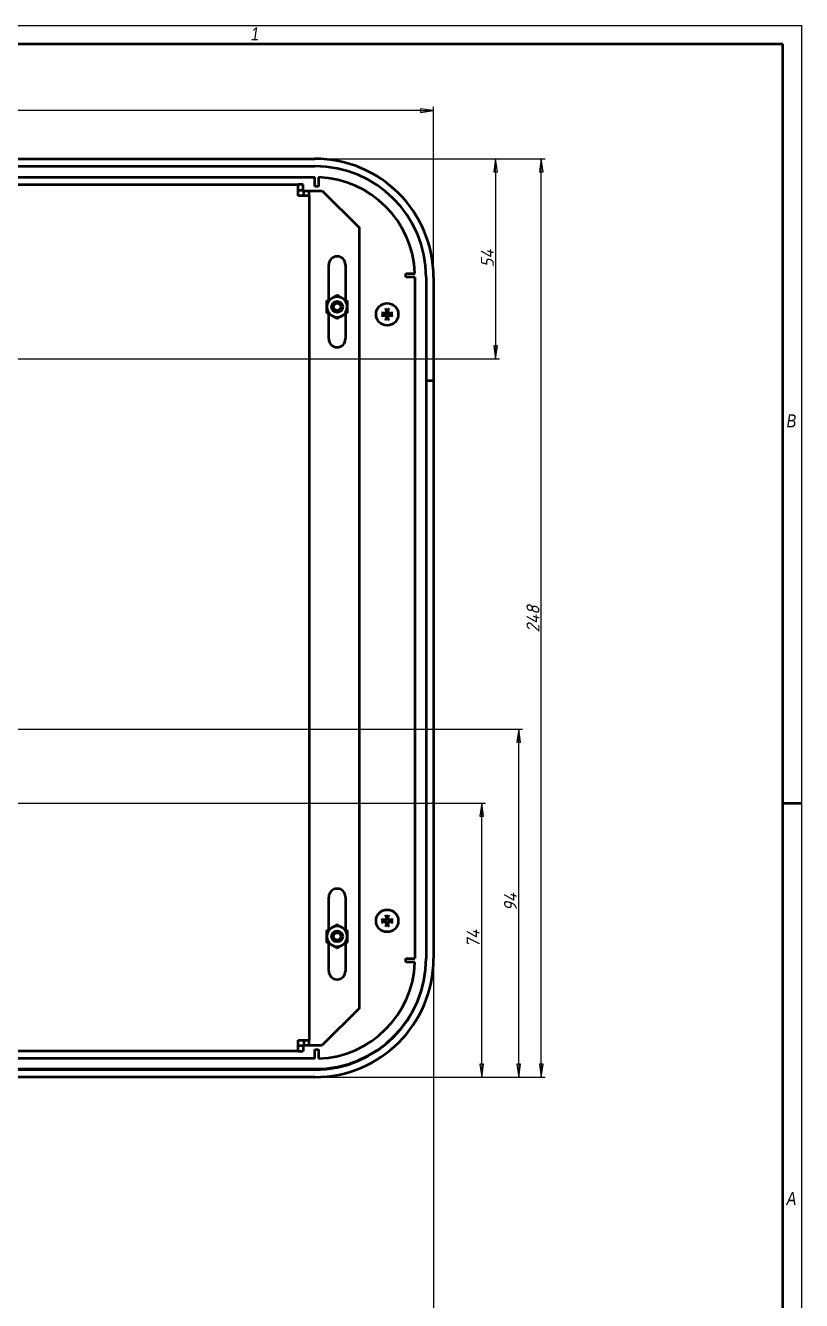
# Model space of a CAD drawing. Header units: millimetres. Extents: x -1176 to 3159, y -103 to 499.
# Drawn here: x 384.6 to 594, y 75.7 to 420 of the extents above; entities that cross this region are included whole.
import ezdxf

# ---------------------------------------------------------------- set-up
doc = ezdxf.new("R2010")
doc.units = ezdxf.units.MM
for name, color, linetype, lineweight in [('Видимый контур (ГОСТ)', 7, 'Continuous', 50), ('Кромка (ГОСТ)', 7, 'Continuous', 50), ('Размер (ГОСТ)', 7, 'Continuous', 25)]:
    doc.layers.add(name, color=color, linetype=linetype, lineweight=lineweight)
doc.styles.add('Альтернативный текст (ГОСТ)', font='', dxfattribs={"width": 0.8})
doc.styles.add('Обычный текст (ГОСТ)', font='GOST Common Italic.ttf')
doc.styles.get('Альтернативный текст (ГОСТ)').set_extended_font_data('Arial', italic=True)
doc.dimstyles.new('Обычный (ГОСТ)', dxfattribs={"dimtxt": 3.5, "dimasz": 3.5, "dimexe": 1, "dimexo": 0, "dimgap": 0.5, "dimtad": 1, "dimrnd": 1e-08, "dimtxsty": 'Обычный текст (ГОСТ)', "dimblk": 'Filled-1', "dimcen": 0.09, "dimdle": 15, "dimclrd": 256, "dimclre": 256, "dimclrt": 256, "dimazin": 2, "dimtfac": 0.714286, "dimtdec": 3, "dimtmove": 0, "dimatfit": 3, "dimfxl": 1, "dimtolj": 1, "dimlwd": 25, "dimlwe": 25, "dimarcsym": 0})

# ---------------------------------------------------------------- blocks, each defined once
blk = doc.blocks.new('Рамки ГОСТ_ граница 420x594')
at = {"layer": 'Кромка (ГОСТ)', "lineweight": 25}
for p, q in [((0, 420), (594, 420)), ((594, 420), (594, 0))]:
    blk.add_line(p, q, dxfattribs=at)
at = {"layer": 'Кромка (ГОСТ)'}
for p, q in [((589, 415), (20, 415)), ((589, 5), (589, 415)), ((589, 210), (594, 210))]:
    blk.add_line(p, q, dxfattribs=at)
at = {"layer": 'Кромка (ГОСТ)', "char_height": 3.5, "attachment_point": 1, "style": 'Альтернативный текст (ГОСТ)'}
for s, insert in [('\\A1;\\fArial|b0|i1;\\H3.5000;1', (445.5, 419.5)), ('\\A1;\\fArial|b0|i1;\\H3.5000;B', (590, 315)), ('\\A1;\\fArial|b0|i1;\\H3.5000;A', (590, 105))]:
    blk.add_mtext(s, dxfattribs=dict(at, insert=insert))
blk = doc.blocks.new('Filled-1')
at = {"color": 0}
for p, q in [((0, 0), (-1, 0.143)), ((-1, 0.143), (-1, -0.143)), ((-1, 0), (0, 0)), ((-1, -0.143), (0, 0))]:
    blk.add_line(p, q, dxfattribs=at)
at = {"color": 0, "flags": 128}
blk.add_lwpolyline([(-1, -0.143), (0, 0), (-1, 0.143), (-1, -0.143)], dxfattribs=at)
at = {"color": 0}
blk.add_solid([(-1, -0.143), (0, 0), (-1, 0.143), (-1, -0.143)], dxfattribs=at)
blk = doc.blocks.new('*D23')
at = {"layer": 'Defpoints', "color": 0, "linetype": 'Continuous', "transparency": 16777216}
for p in [(462.72, 384.02), (523.81, 384.02), (462.72, 136.02)]:
    blk.add_point(p, dxfattribs=at)
at = {"layer": 'Размер (ГОСТ)', "linetype": 'Continuous', "lineweight": 25, "transparency": 16777216}
for p, q in [((462.72, 384.02), (524.81, 384.02)), ((523.81, 139.52), (523.81, 380.52)), ((462.72, 136.02), (524.81, 136.02))]:
    blk.add_line(p, q, dxfattribs=at)
at = {"layer": 'Размер (ГОСТ)', "linetype": 'Continuous', "lineweight": 25, "transparency": 16777216, "xscale": 3.5, "yscale": 3.5, "zscale": 3.5}
for p, rotation in [((523.81, 384.02), 90), ((523.81, 136.02), 270)]:
    blk.add_blockref('Filled-1', p, dxfattribs=dict(at, rotation=rotation))
at = {"layer": 'Размер (ГОСТ)', "linetype": 'Continuous', "lineweight": 25, "transparency": 16777216, "insert": (519.81, 256.06), "char_height": 3.5, "attachment_point": 1, "rotation": 90, "style": 'Обычный текст (ГОСТ)'}
blk.add_mtext('\\A1;248', dxfattribs=at)
blk = doc.blocks.new('*D24')
at = {"layer": 'Defpoints', "color": 0, "linetype": 'Continuous', "transparency": 16777216}
for p in [(97.72, 397.02), (97.72, 352.02), (494.72, 324.02)]:
    blk.add_point(p, dxfattribs=at)
at = {"layer": 'Размер (ГОСТ)', "linetype": 'Continuous', "lineweight": 25, "transparency": 16777216}
for p, q in [((97.72, 352.02), (97.72, 398.02)), ((491.22, 397.02), (101.22, 397.02)), ((494.72, 324.02), (494.72, 398.02))]:
    blk.add_line(p, q, dxfattribs=at)
at = {"layer": 'Размер (ГОСТ)', "linetype": 'Continuous', "lineweight": 25, "transparency": 16777216, "xscale": 3.5, "yscale": 3.5, "zscale": 3.5, "rotation": 180}
blk.add_blockref('Filled-1', (97.72, 397.02), dxfattribs=at)
at = {"layer": 'Размер (ГОСТ)', "linetype": 'Continuous', "lineweight": 25, "transparency": 16777216, "xscale": 3.5, "yscale": 3.5, "zscale": 3.5}
blk.add_blockref('Filled-1', (494.72, 397.02), dxfattribs=at)
at = {"layer": 'Размер (ГОСТ)', "linetype": 'Continuous', "lineweight": 25, "transparency": 16777216, "insert": (292.36, 401.07), "char_height": 3.5, "attachment_point": 1, "style": 'Обычный текст (ГОСТ)'}
blk.add_mtext('\\A1;397', dxfattribs=at)
blk = doc.blocks.new('*D27')
at = {"layer": 'Defpoints', "color": 0, "linetype": 'Continuous', "transparency": 16777216}
for p in [(494.72, 168.02), (201.72, 112.02), (201.72, 67.02)]:
    blk.add_point(p, dxfattribs=at)
at = {"layer": 'Размер (ГОСТ)', "linetype": 'Continuous', "lineweight": 25, "transparency": 16777216}
for p, q in [((494.72, 168.02), (494.72, 66.02)), ((201.72, 112.02), (201.72, 66.02)), ((491.22, 67.02), (205.22, 67.02))]:
    blk.add_line(p, q, dxfattribs=at)
at = {"layer": 'Размер (ГОСТ)', "linetype": 'Continuous', "lineweight": 25, "transparency": 16777216, "xscale": 3.5, "yscale": 3.5, "zscale": 3.5, "rotation": 180}
blk.add_blockref('Filled-1', (201.72, 67.02), dxfattribs=at)
at = {"layer": 'Размер (ГОСТ)', "linetype": 'Continuous', "lineweight": 25, "transparency": 16777216, "xscale": 3.5, "yscale": 3.5, "zscale": 3.5}
blk.add_blockref('Filled-1', (494.72, 67.02), dxfattribs=at)
at = {"layer": 'Размер (ГОСТ)', "linetype": 'Continuous', "lineweight": 25, "transparency": 16777216, "insert": (344.44, 71.02), "char_height": 3.5, "attachment_point": 1, "style": 'Обычный текст (ГОСТ)'}
blk.add_mtext('\\A1;293', dxfattribs=at)
blk = doc.blocks.new('*D28')
at = {"layer": 'Defpoints', "color": 0, "linetype": 'Continuous', "transparency": 16777216}
for p in [(462.72, 384.02), (331.22, 330.02), (511.49, 330.02)]:
    blk.add_point(p, dxfattribs=at)
at = {"layer": 'Размер (ГОСТ)', "linetype": 'Continuous', "lineweight": 25, "transparency": 16777216}
for p, q in [((462.72, 384.02), (512.49, 384.02)), ((511.49, 380.52), (511.49, 333.52)), ((331.22, 330.02), (512.49, 330.02))]:
    blk.add_line(p, q, dxfattribs=at)
at = {"layer": 'Размер (ГОСТ)', "linetype": 'Continuous', "lineweight": 25, "transparency": 16777216, "xscale": 3.5, "yscale": 3.5, "zscale": 3.5}
for p, rotation in [((511.49, 384.02), 90), ((511.49, 330.02), 270)]:
    blk.add_blockref('Filled-1', p, dxfattribs=dict(at, rotation=rotation))
at = {"layer": 'Размер (ГОСТ)', "linetype": 'Continuous', "lineweight": 25, "transparency": 16777216, "insert": (507.49, 354.58), "char_height": 3.5, "attachment_point": 1, "rotation": 90, "style": 'Обычный текст (ГОСТ)'}
blk.add_mtext('\\A1;54', dxfattribs=at)
blk = doc.blocks.new('*D31')
at = {"layer": 'Defpoints', "color": 0, "linetype": 'Continuous', "transparency": 16777216}
for p in [(336.22, 230.02), (517.72, 230.02), (462.72, 136.02)]:
    blk.add_point(p, dxfattribs=at)
at = {"layer": 'Размер (ГОСТ)', "linetype": 'Continuous', "lineweight": 25, "transparency": 16777216}
for p, q in [((336.22, 230.02), (518.72, 230.02)), ((517.72, 139.52), (517.72, 226.52)), ((462.72, 136.02), (518.72, 136.02))]:
    blk.add_line(p, q, dxfattribs=at)
at = {"layer": 'Размер (ГОСТ)', "linetype": 'Continuous', "lineweight": 25, "transparency": 16777216, "xscale": 3.5, "yscale": 3.5, "zscale": 3.5}
for p, rotation in [((517.72, 230.02), 90), ((517.72, 136.02), 270)]:
    blk.add_blockref('Filled-1', p, dxfattribs=dict(at, rotation=rotation))
at = {"layer": 'Размер (ГОСТ)', "linetype": 'Continuous', "lineweight": 25, "transparency": 16777216, "insert": (513.72, 180.76), "char_height": 3.5, "attachment_point": 1, "rotation": 90, "style": 'Обычный текст (ГОСТ)'}
blk.add_mtext('\\A1;94', dxfattribs=at)
blk = doc.blocks.new('*D32')
at = {"layer": 'Defpoints', "color": 0, "linetype": 'Continuous', "transparency": 16777216}
for p in [(351.92, 210.02), (507.72, 210.02), (462.72, 136.02)]:
    blk.add_point(p, dxfattribs=at)
at = {"layer": 'Размер (ГОСТ)', "linetype": 'Continuous', "lineweight": 25, "transparency": 16777216}
for p, q in [((351.92, 210.02), (508.72, 210.02)), ((507.72, 139.52), (507.72, 206.52)), ((462.72, 136.02), (508.72, 136.02))]:
    blk.add_line(p, q, dxfattribs=at)
at = {"layer": 'Размер (ГОСТ)', "linetype": 'Continuous', "lineweight": 25, "transparency": 16777216, "xscale": 3.5, "yscale": 3.5, "zscale": 3.5}
for p, rotation in [((507.72, 210.02), 90), ((507.72, 136.02), 270)]:
    blk.add_blockref('Filled-1', p, dxfattribs=dict(at, rotation=rotation))
at = {"layer": 'Размер (ГОСТ)', "linetype": 'Continuous', "lineweight": 25, "transparency": 16777216, "insert": (503.67, 170.94), "char_height": 3.5, "attachment_point": 1, "rotation": 90, "style": 'Обычный текст (ГОСТ)'}
blk.add_mtext('\\A1;74', dxfattribs=at)

msp = doc.modelspace()

# ---------------------------------------------------------------- linework, layer by layer
at = {"layer": 'Видимый контур (ГОСТ)'}
for p, q in [((129.717, 384.024), (462.717, 384.024)), ((129.717, 382.024), (462.717, 382.024)), ((129.717, 379.024), (462.717, 379.024)), ((462.717, 377.024), (462.717, 379.024)), ((463.717, 379.006), (463.717, 376.524)), ((134.217, 377.024), (458.217, 377.024)), ((458.217, 374.024), (458.217, 377.024)), ((459.575, 377.024), (458.217, 377.024)), ((458.217, 375.524), (459.575, 375.524)), ((459.575, 375.524), (459.575, 377.024)), ((459.717, 375.383), (461.217, 375.383)), ((459.717, 374.024), (459.717, 375.383)), ((461.217, 374.024), (461.217, 375.383)), ((461.217, 375.383), (462.717, 375.383)), ((462.717, 376.524), (462.717, 377.024)), ((463.717, 376.524), (462.717, 376.524)), ((462.717, 375.383), (464.717, 375.383)), ((464.717, 375.383), (474.717, 365.383)), ((461.217, 374.024), (458.217, 374.024)), ((461.217, 374.024), (461.217, 146.024)), ((474.717, 154.665), (474.717, 365.383)), ((466.467, 345.9), (466.467, 355.383)), ((470.967, 355.383), (470.967, 345.9)), ((487.217, 352.024), (487.217, 353.024)), ((487.217, 353.024), (489.698, 353.024)), ((487.717, 352.024), (487.217, 352.024)), ((489.717, 352.024), (487.717, 352.024)), ((489.717, 352.024), (489.717, 168.024)), ((492.717, 352.024), (492.717, 324.024)), ((494.717, 352.024), (494.717, 324.024)), ((466.467, 335.383), (466.467, 342.148)), ((470.967, 342.148), (470.967, 335.383)), ((492.717, 324.024), (492.717, 168.024)), ((494.717, 324.024), (492.717, 324.024)), ((494.717, 324.024), (492.717, 324.024)), ((494.717, 324.024), (494.717, 168.024)), ((466.467, 175.9), (466.467, 184.665)), ((470.967, 184.665), (470.967, 175.9)), ((466.467, 164.665), (466.467, 172.148)), ((470.967, 172.148), (470.967, 164.665)), ((487.217, 167.024), (487.217, 168.024)), ((487.217, 168.024), (487.717, 168.024)), ((489.698, 167.024), (487.217, 167.024)), ((487.717, 168.024), (489.717, 168.024)), ((474.717, 154.665), (464.717, 144.665)), ((458.217, 143.024), (458.217, 146.024)), ((458.217, 146.024), (460.815, 146.024)), ((459.717, 146.024), (459.717, 144.665)), ((459.717, 144.665), (461.217, 144.665)), ((460.815, 146.024), (461.217, 146.024)), ((461.217, 144.665), (461.217, 146.024)), ((461.217, 144.665), (462.717, 144.665)), ((462.717, 144.665), (464.717, 144.665)), ((458.217, 143.024), (210.717, 143.024)), ((458.217, 144.524), (459.575, 144.524)), ((458.217, 143.024), (459.575, 143.024)), ((459.575, 144.524), (459.575, 143.024)), ((462.717, 143.024), (462.717, 143.524)), ((462.717, 143.524), (463.717, 143.524)), ((462.717, 141.024), (462.717, 143.024)), ((463.717, 143.524), (463.717, 141.043)), ((462.717, 141.024), (250.143, 141.024)), ((462.717, 138.024), (250.143, 138.024)), ((250.243, 138.224), (462.817, 138.224)), ((462.717, 136.024), (250.143, 136.024))]:
    msp.add_line(p, q, dxfattribs=at)
for centre, radius in [((468.717, 344.024), 1.5), ((468.717, 344.024), 1), ((482.217, 342.024), 3), ((482.217, 178.224), 3), ((468.717, 174.024), 1.5), ((468.717, 174.024), 1)]:
    msp.add_circle(centre, radius, dxfattribs=at)
for centre, radius, start, end in [((462.717, 352.024), 32, 0, 90), ((462.717, 352.024), 30, 0, 90), ((462.717, 352.024), 27, 2.12255, 87.87745), ((468.717, 355.383), 2.25, 0, 180), ((468.717, 344.024), 2.75, 120, 180), ((468.717, 344.024), 2.75, 60, 120), ((468.717, 344.024), 2.75, 0, 60), ((468.717, 344.024), 2.75, 180, 240), ((468.717, 344.024), 2.75, 240, 300), ((468.717, 344.024), 2.75, 300, 0), ((482.217, 342.024), 0.902, 167.87979, 192.12021), ((482.217, 342.024), 0.902, 77.87979, 102.12021), ((482.217, 342.024), 0.902, 257.87979, 282.12021), ((482.217, 342.024), 0.902, 347.87979, 12.12021), ((468.717, 335.383), 2.25, 180, 0), ((468.717, 184.665), 2.25, 0, 180), ((482.217, 178.224), 0.902, 77.87979, 102.12021), ((468.717, 174.024), 2.75, 120, 180), ((468.717, 174.024), 2.75, 60, 120), ((468.717, 174.024), 2.75, 0, 60), ((482.217, 178.224), 0.902, 167.87979, 192.12021), ((482.217, 178.224), 0.902, 257.87979, 282.12021), ((482.217, 178.224), 0.902, 347.87979, 12.12021), ((468.717, 174.024), 2.75, 180, 240), ((468.717, 174.024), 2.75, 300, 0), ((468.717, 174.024), 2.75, 240, 300), ((462.717, 168.024), 32, 270, 0), ((462.717, 168.024), 30, 270, 0), ((462.817, 168.124), 29.9, 270, 0), ((462.717, 168.024), 27, 272.12255, 357.87745), ((468.717, 164.665), 2.25, 180, 0)]:
    msp.add_arc(centre, radius, start, end, dxfattribs=at)
for centre, major_axis, start_param, end_param in [((482.204, 341.82), (-5.195, 0.336), 4.8068819, 5.0183113), ((482.204, 342.228), (5.195, 0.336), 4.4064666, 4.6178961), ((482.42, 342.037), (0.336, -5.195), 4.4064666, 4.6178961), ((482.42, 342.011), (-0.336, -5.195), 4.8068819, 5.0183113), ((482.013, 342.037), (0.336, 5.195), 4.8068819, 5.0183113), ((482.013, 342.011), (-0.336, 5.195), 4.4064666, 4.6178961), ((482.23, 341.82), (-5.195, -0.336), 4.4064666, 4.6178961), ((482.23, 342.228), (5.195, -0.336), 4.8068819, 5.0183113), ((482.42, 178.237), (0.336, -5.195), 4.4064666, 4.6178961), ((482.013, 178.237), (0.336, 5.195), 4.8068819, 5.0183113), ((482.204, 178.02), (-5.195, 0.336), 4.8068819, 5.0183113), ((482.204, 178.428), (5.195, 0.336), 4.4064666, 4.6178961), ((482.42, 178.211), (-0.336, -5.195), 4.8068819, 5.0183113), ((482.013, 178.211), (-0.336, 5.195), 4.4064666, 4.6178961), ((482.23, 178.02), (-5.195, -0.336), 4.4064666, 4.6178961), ((482.23, 178.428), (5.195, -0.336), 4.8068819, 5.0183113)]:
    msp.add_ellipse(centre, major_axis=major_axis, ratio=0.0871557, start_param=start_param, end_param=end_param, dxfattribs=at)
for points, weights in [([(465.967, 345.612), (466.704, 346.037), (467.342, 346.406)], [1, 1.0379548493, 1]), ([(465.967, 344.024), (465.967, 344.761), (465.967, 345.612)], [1, 1.0379548493, 1]), ([(467.342, 346.406), (467.98, 346.774), (468.717, 347.199)], [1, 1.0379548493, 1]), ([(468.717, 347.199), (469.454, 346.774), (470.092, 346.406)], [1, 1.0379548493, 1]), ([(470.092, 346.406), (470.73, 346.037), (471.467, 345.612)], [1, 1.0379548493, 1]), ([(471.467, 345.612), (471.467, 344.761), (471.467, 344.024)], [1, 1.0379548493, 1]), ([(465.967, 342.436), (465.967, 343.287), (465.967, 344.024)], [1, 1.0379548493, 1]), ([(467.342, 341.642), (466.704, 342.011), (465.967, 342.436)], [1, 1.0379548493, 1]), ([(468.717, 340.849), (467.98, 341.274), (467.342, 341.642)], [1, 1.0379548493, 1]), ([(470.092, 341.642), (469.454, 341.274), (468.717, 340.849)], [1, 1.0379548493, 1]), ([(471.467, 342.436), (470.73, 342.011), (470.092, 341.642)], [1, 1.0379548493, 1]), ([(471.467, 344.024), (471.467, 343.287), (471.467, 342.436)], [1, 1.0379548493, 1]), ([(481.335, 342.213), (481.14, 342.261), (480.835, 342.336)], [1, 1.02752923661, 1.00410486203]), ([(480.835, 341.712), (481.14, 341.787), (481.335, 341.835)], [1.00410486462, 1.02752925522, 1]), ([(481.734, 342.169), (481.591, 342.185), (481.335, 342.213)], [1.67338373673, 1.35043058172, 1]), ([(481.335, 341.835), (481.591, 341.863), (481.734, 341.879)], [1, 1.35043058172, 1.67338373673]), ([(481.904, 343.406), (481.98, 343.1), (482.027, 342.906)], [1.0041048634, 1.02752924647, 1]), ([(482.027, 341.143), (481.98, 340.948), (481.904, 340.642)], [1, 1.02752925707, 1.00410486488]), ([(482.027, 342.906), (482.056, 342.65), (482.072, 342.507)], [1, 1.35043058172, 1.67338373673]), ([(482.072, 341.541), (482.056, 341.399), (482.027, 341.143)], [1.67338373673, 1.35043058172, 1]), ([(482.362, 342.507), (482.377, 342.65), (482.406, 342.906)], [1.67338373673, 1.35043058172, 1]), ([(482.406, 341.143), (482.377, 341.399), (482.362, 341.541)], [1, 1.35043058172, 1.67338373673]), ([(482.406, 342.906), (482.454, 343.1), (482.529, 343.406)], [1, 1.02752925907, 1.00410486515]), ([(482.529, 340.642), (482.454, 340.948), (482.406, 341.143)], [1.0041048634, 1.02752924648, 1]), ([(483.098, 342.213), (482.842, 342.185), (482.7, 342.169)], [1, 1.35043058172, 1.67338373673]), ([(482.7, 341.879), (482.842, 341.863), (483.098, 341.835)], [1.67338373673, 1.35043058172, 1]), ([(483.598, 342.336), (483.293, 342.261), (483.098, 342.213)], [1.00410486462, 1.02752925522, 1]), ([(483.098, 341.835), (483.293, 341.787), (483.598, 341.712)], [1, 1.02752923649, 1.00410486201]), ([(481.904, 179.606), (481.98, 179.3), (482.027, 179.106)], [1.0041048634, 1.02752924647, 1]), ([(482.027, 179.106), (482.056, 178.85), (482.072, 178.707)], [1, 1.35043058172, 1.67338373673]), ([(482.362, 178.707), (482.377, 178.85), (482.406, 179.106)], [1.67338373673, 1.35043058172, 1]), ([(482.406, 179.106), (482.454, 179.3), (482.529, 179.606)], [1, 1.02752925907, 1.00410486515]), ([(465.967, 175.612), (466.704, 176.037), (467.342, 176.406)], [1, 1.0379548493, 1]), ([(465.967, 174.024), (465.967, 174.761), (465.967, 175.612)], [1, 1.0379548493, 1]), ([(467.342, 176.406), (467.98, 176.774), (468.717, 177.199)], [1, 1.0379548493, 1]), ([(468.717, 177.199), (469.454, 176.774), (470.092, 176.406)], [1, 1.0379548493, 1]), ([(470.092, 176.406), (470.73, 176.037), (471.467, 175.612)], [1, 1.0379548493, 1]), ([(471.467, 175.612), (471.467, 174.761), (471.467, 174.024)], [1, 1.0379548493, 1]), ([(481.335, 178.413), (481.14, 178.461), (480.835, 178.536)], [1, 1.02752923661, 1.00410486203]), ([(480.835, 177.912), (481.14, 177.987), (481.335, 178.035)], [1.00410486462, 1.02752925522, 1]), ([(481.734, 178.369), (481.591, 178.385), (481.335, 178.413)], [1.67338373673, 1.35043058172, 1]), ([(481.335, 178.035), (481.591, 178.063), (481.734, 178.079)], [1, 1.35043058172, 1.67338373673]), ([(482.027, 177.343), (481.98, 177.148), (481.904, 176.842)], [1, 1.02752925707, 1.00410486488]), ([(482.072, 177.741), (482.056, 177.599), (482.027, 177.343)], [1.67338373673, 1.35043058172, 1]), ([(482.406, 177.343), (482.377, 177.599), (482.362, 177.741)], [1, 1.35043058172, 1.67338373673]), ([(482.529, 176.842), (482.454, 177.148), (482.406, 177.343)], [1.0041048634, 1.02752924648, 1]), ([(483.098, 178.413), (482.842, 178.385), (482.7, 178.369)], [1, 1.35043058172, 1.67338373673]), ([(482.7, 178.079), (482.842, 178.063), (483.098, 178.035)], [1.67338373673, 1.35043058172, 1]), ([(483.598, 178.536), (483.293, 178.461), (483.098, 178.413)], [1.00410486462, 1.02752925522, 1]), ([(483.098, 178.035), (483.293, 177.987), (483.598, 177.912)], [1, 1.02752923649, 1.00410486201]), ([(465.967, 172.436), (465.967, 173.287), (465.967, 174.024)], [1, 1.0379548493, 1]), ([(467.342, 171.642), (466.704, 172.011), (465.967, 172.436)], [1, 1.0379548493, 1]), ([(471.467, 172.436), (470.73, 172.011), (470.092, 171.642)], [1, 1.0379548493, 1]), ([(471.467, 174.024), (471.467, 173.287), (471.467, 172.436)], [1, 1.0379548493, 1]), ([(468.717, 170.849), (467.98, 171.274), (467.342, 171.642)], [1, 1.0379548493, 1]), ([(470.092, 171.642), (469.454, 171.274), (468.717, 170.849)], [1, 1.0379548493, 1])]:
    msp.add_rational_spline(points, weights, degree=2, dxfattribs=at)
for points, knots in [([(480.667, 342.353), (480.681, 342.353), (480.696, 342.352), (480.727, 342.35), (480.748, 342.348), (480.78, 342.345), (480.797, 342.343), (480.819, 342.34), (480.828, 342.338), (480.835, 342.336)], [0.016858233, 0.016858233, 0.016858233, 0.016858233, 0.02095884, 0.02095884, 0.0262115, 0.0262115, 0.031409787, 0.031409787, 0.035624668, 0.035624668, 0.035624668, 0.035624668]), ([(480.835, 341.712), (480.828, 341.71), (480.819, 341.709), (480.797, 341.705), (480.78, 341.703), (480.748, 341.7), (480.727, 341.698), (480.696, 341.696), (480.681, 341.695), (480.667, 341.695)], [0.047889971, 0.047889971, 0.047889971, 0.047889971, 0.052104852, 0.052104852, 0.057303139, 0.057303139, 0.0625558, 0.0625558, 0.066656407, 0.066656407, 0.066656407, 0.066656407]), ([(482.072, 342.507), (482.076, 342.468), (482.073, 342.426), (482.056, 342.366), (482.046, 342.342), (482.02, 342.296), (482.003, 342.274), (481.967, 342.238), (481.945, 342.221), (481.899, 342.194), (481.874, 342.185), (481.815, 342.168), (481.773, 342.165), (481.734, 342.169)], [0.137311619, 0.137311619, 0.137311619, 0.137311619, 0.149734148, 0.149734148, 0.157410509, 0.157410509, 0.165086871, 0.165086871, 0.172763233, 0.172763233, 0.180439594, 0.180439594, 0.192862123, 0.192862123, 0.192862123, 0.192862123]), ([(481.734, 341.879), (481.773, 341.883), (481.815, 341.88), (481.874, 341.863), (481.899, 341.854), (481.945, 341.827), (481.967, 341.81), (482.003, 341.774), (482.02, 341.753), (482.046, 341.706), (482.056, 341.682), (482.073, 341.622), (482.076, 341.58), (482.072, 341.541)], [0.137311619, 0.137311619, 0.137311619, 0.137311619, 0.149734148, 0.149734148, 0.157410509, 0.157410509, 0.165086871, 0.165086871, 0.172763233, 0.172763233, 0.180439594, 0.180439594, 0.192862123, 0.192862123, 0.192862123, 0.192862123]), ([(481.938, 342.498), (481.939, 342.475), (481.936, 342.451), (481.92, 342.404), (481.907, 342.383), (481.877, 342.348), (481.857, 342.333), (481.813, 342.311), (481.789, 342.305), (481.758, 342.303), (481.75, 342.302), (481.742, 342.303)], [0, 0, 0, 0, 0.006922851, 0.006922851, 0.013845702, 0.013845702, 0.020756929, 0.020756929, 0.027668156, 0.027668156, 0.030004467, 0.030004467, 0.030004467, 0.030004467]), ([(481.742, 341.745), (481.765, 341.747), (481.79, 341.743), (481.836, 341.727), (481.858, 341.715), (481.893, 341.684), (481.908, 341.664), (481.93, 341.621), (481.936, 341.596), (481.938, 341.566), (481.938, 341.558), (481.938, 341.55)], [0, 0, 0, 0, 0.006922851, 0.006922851, 0.013845702, 0.013845702, 0.020756929, 0.020756929, 0.027668156, 0.027668156, 0.030004467, 0.030004467, 0.030004467, 0.030004467]), ([(481.904, 343.406), (481.903, 343.412), (481.901, 343.422), (481.898, 343.444), (481.896, 343.461), (481.892, 343.493), (481.891, 343.513), (481.889, 343.545), (481.888, 343.56), (481.887, 343.574)], [0.047889971, 0.047889971, 0.047889971, 0.047889971, 0.052104852, 0.052104852, 0.057303139, 0.057303139, 0.0625558, 0.0625558, 0.066656407, 0.066656407, 0.066656407, 0.066656407]), ([(482.7, 342.169), (482.66, 342.165), (482.619, 342.168), (482.559, 342.185), (482.534, 342.194), (482.488, 342.221), (482.466, 342.238), (482.43, 342.274), (482.413, 342.296), (482.387, 342.342), (482.377, 342.366), (482.361, 342.426), (482.357, 342.468), (482.362, 342.507)], [0.137311619, 0.137311619, 0.137311619, 0.137311619, 0.149734148, 0.149734148, 0.157410509, 0.157410509, 0.165086871, 0.165086871, 0.172763233, 0.172763233, 0.180439594, 0.180439594, 0.192862123, 0.192862123, 0.192862123, 0.192862123]), ([(482.362, 341.541), (482.357, 341.58), (482.361, 341.622), (482.377, 341.682), (482.387, 341.706), (482.413, 341.753), (482.43, 341.774), (482.466, 341.81), (482.488, 341.827), (482.534, 341.854), (482.559, 341.863), (482.619, 341.88), (482.66, 341.883), (482.7, 341.879)], [0.137311619, 0.137311619, 0.137311619, 0.137311619, 0.149734148, 0.149734148, 0.157410509, 0.157410509, 0.165086871, 0.165086871, 0.172763233, 0.172763233, 0.180439594, 0.180439594, 0.192862123, 0.192862123, 0.192862123, 0.192862123]), ([(482.495, 341.55), (482.494, 341.573), (482.497, 341.598), (482.513, 341.644), (482.526, 341.665), (482.557, 341.7), (482.576, 341.715), (482.62, 341.737), (482.644, 341.743), (482.675, 341.746), (482.683, 341.746), (482.691, 341.745)], [0, 0, 0, 0, 0.006922851, 0.006922851, 0.013845702, 0.013845702, 0.020756929, 0.020756929, 0.027668156, 0.027668156, 0.030004467, 0.030004467, 0.030004467, 0.030004467]), ([(482.691, 342.303), (482.668, 342.302), (482.643, 342.305), (482.597, 342.321), (482.575, 342.334), (482.541, 342.364), (482.525, 342.384), (482.504, 342.427), (482.497, 342.452), (482.495, 342.482), (482.495, 342.49), (482.495, 342.498)], [0, 0, 0, 0, 0.006922851, 0.006922851, 0.013845702, 0.013845702, 0.020756929, 0.020756929, 0.027668156, 0.027668156, 0.030004467, 0.030004467, 0.030004467, 0.030004467]), ([(482.546, 343.574), (482.545, 343.56), (482.545, 343.545), (482.543, 343.513), (482.541, 343.493), (482.538, 343.461), (482.536, 343.444), (482.532, 343.422), (482.53, 343.412), (482.529, 343.406)], [0.016858233, 0.016858233, 0.016858233, 0.016858233, 0.02095884, 0.02095884, 0.0262115, 0.0262115, 0.031409787, 0.031409787, 0.035624668, 0.035624668, 0.035624668, 0.035624668]), ([(483.598, 342.336), (483.605, 342.338), (483.614, 342.34), (483.636, 342.343), (483.653, 342.345), (483.685, 342.348), (483.706, 342.35), (483.737, 342.352), (483.753, 342.353), (483.767, 342.353)], [0.047889971, 0.047889971, 0.047889971, 0.047889971, 0.052104852, 0.052104852, 0.057303139, 0.057303139, 0.0625558, 0.0625558, 0.066656407, 0.066656407, 0.066656407, 0.066656407]), ([(483.767, 341.695), (483.753, 341.695), (483.737, 341.696), (483.706, 341.698), (483.685, 341.7), (483.653, 341.703), (483.636, 341.705), (483.614, 341.709), (483.605, 341.71), (483.598, 341.712)], [0.016858233, 0.016858233, 0.016858233, 0.016858233, 0.02095884, 0.02095884, 0.0262115, 0.0262115, 0.031409787, 0.031409787, 0.035624668, 0.035624668, 0.035624668, 0.035624668]), ([(481.887, 340.474), (481.888, 340.488), (481.889, 340.504), (481.891, 340.535), (481.892, 340.555), (481.896, 340.587), (481.898, 340.604), (481.901, 340.626), (481.903, 340.636), (481.904, 340.642)], [0.016858233, 0.016858233, 0.016858233, 0.016858233, 0.02095884, 0.02095884, 0.0262115, 0.0262115, 0.031409787, 0.031409787, 0.035624668, 0.035624668, 0.035624668, 0.035624668]), ([(482.529, 340.642), (482.53, 340.636), (482.532, 340.626), (482.536, 340.604), (482.538, 340.587), (482.541, 340.555), (482.543, 340.535), (482.545, 340.504), (482.545, 340.488), (482.546, 340.474)], [0.047889971, 0.047889971, 0.047889971, 0.047889971, 0.052104852, 0.052104852, 0.057303139, 0.057303139, 0.0625558, 0.0625558, 0.066656407, 0.066656407, 0.066656407, 0.066656407]), ([(481.904, 179.606), (481.903, 179.612), (481.901, 179.622), (481.898, 179.644), (481.896, 179.661), (481.892, 179.693), (481.891, 179.713), (481.889, 179.745), (481.888, 179.76), (481.887, 179.774)], [0.047889971, 0.047889971, 0.047889971, 0.047889971, 0.052104852, 0.052104852, 0.057303139, 0.057303139, 0.0625558, 0.0625558, 0.066656407, 0.066656407, 0.066656407, 0.066656407]), ([(482.546, 179.774), (482.545, 179.76), (482.545, 179.745), (482.543, 179.713), (482.541, 179.693), (482.538, 179.661), (482.536, 179.644), (482.532, 179.622), (482.53, 179.612), (482.529, 179.606)], [0.016858233, 0.016858233, 0.016858233, 0.016858233, 0.02095884, 0.02095884, 0.0262115, 0.0262115, 0.031409787, 0.031409787, 0.035624668, 0.035624668, 0.035624668, 0.035624668]), ([(480.667, 178.553), (480.681, 178.553), (480.696, 178.552), (480.727, 178.55), (480.748, 178.548), (480.78, 178.545), (480.797, 178.543), (480.819, 178.54), (480.828, 178.538), (480.835, 178.536)], [0.016858233, 0.016858233, 0.016858233, 0.016858233, 0.02095884, 0.02095884, 0.0262115, 0.0262115, 0.031409787, 0.031409787, 0.035624668, 0.035624668, 0.035624668, 0.035624668]), ([(480.835, 177.912), (480.828, 177.91), (480.819, 177.909), (480.797, 177.905), (480.78, 177.903), (480.748, 177.9), (480.727, 177.898), (480.696, 177.896), (480.681, 177.895), (480.667, 177.895)], [0.047889971, 0.047889971, 0.047889971, 0.047889971, 0.052104852, 0.052104852, 0.057303139, 0.057303139, 0.0625558, 0.0625558, 0.066656407, 0.066656407, 0.066656407, 0.066656407]), ([(482.072, 178.707), (482.076, 178.668), (482.073, 178.626), (482.056, 178.566), (482.046, 178.542), (482.02, 178.496), (482.003, 178.474), (481.967, 178.438), (481.945, 178.421), (481.899, 178.394), (481.874, 178.385), (481.815, 178.368), (481.773, 178.365), (481.734, 178.369)], [0.137311619, 0.137311619, 0.137311619, 0.137311619, 0.149734148, 0.149734148, 0.157410509, 0.157410509, 0.165086871, 0.165086871, 0.172763233, 0.172763233, 0.180439594, 0.180439594, 0.192862123, 0.192862123, 0.192862123, 0.192862123]), ([(481.734, 178.079), (481.773, 178.083), (481.815, 178.08), (481.874, 178.063), (481.899, 178.054), (481.945, 178.027), (481.967, 178.01), (482.003, 177.974), (482.02, 177.953), (482.046, 177.906), (482.056, 177.882), (482.073, 177.822), (482.076, 177.78), (482.072, 177.741)], [0.137311619, 0.137311619, 0.137311619, 0.137311619, 0.149734148, 0.149734148, 0.157410509, 0.157410509, 0.165086871, 0.165086871, 0.172763233, 0.172763233, 0.180439594, 0.180439594, 0.192862123, 0.192862123, 0.192862123, 0.192862123]), ([(481.938, 178.698), (481.939, 178.675), (481.936, 178.651), (481.92, 178.604), (481.907, 178.583), (481.877, 178.548), (481.857, 178.533), (481.813, 178.511), (481.789, 178.505), (481.758, 178.503), (481.75, 178.502), (481.742, 178.503)], [0, 0, 0, 0, 0.006922851, 0.006922851, 0.013845702, 0.013845702, 0.020756929, 0.020756929, 0.027668156, 0.027668156, 0.030004467, 0.030004467, 0.030004467, 0.030004467]), ([(481.742, 177.945), (481.765, 177.947), (481.79, 177.943), (481.836, 177.927), (481.858, 177.915), (481.893, 177.884), (481.908, 177.864), (481.93, 177.821), (481.936, 177.796), (481.938, 177.766), (481.938, 177.758), (481.938, 177.75)], [0, 0, 0, 0, 0.006922851, 0.006922851, 0.013845702, 0.013845702, 0.020756929, 0.020756929, 0.027668156, 0.027668156, 0.030004467, 0.030004467, 0.030004467, 0.030004467]), ([(481.887, 176.674), (481.888, 176.688), (481.889, 176.704), (481.891, 176.735), (481.892, 176.755), (481.896, 176.787), (481.898, 176.804), (481.901, 176.826), (481.903, 176.836), (481.904, 176.842)], [0.016858233, 0.016858233, 0.016858233, 0.016858233, 0.02095884, 0.02095884, 0.0262115, 0.0262115, 0.031409787, 0.031409787, 0.035624668, 0.035624668, 0.035624668, 0.035624668]), ([(482.7, 178.369), (482.66, 178.365), (482.619, 178.368), (482.559, 178.385), (482.534, 178.394), (482.488, 178.421), (482.466, 178.438), (482.43, 178.474), (482.413, 178.496), (482.387, 178.542), (482.377, 178.566), (482.361, 178.626), (482.357, 178.668), (482.362, 178.707)], [0.137311619, 0.137311619, 0.137311619, 0.137311619, 0.149734148, 0.149734148, 0.157410509, 0.157410509, 0.165086871, 0.165086871, 0.172763233, 0.172763233, 0.180439594, 0.180439594, 0.192862123, 0.192862123, 0.192862123, 0.192862123]), ([(482.362, 177.741), (482.357, 177.78), (482.361, 177.822), (482.377, 177.882), (482.387, 177.906), (482.413, 177.953), (482.43, 177.974), (482.466, 178.01), (482.488, 178.027), (482.534, 178.054), (482.559, 178.063), (482.619, 178.08), (482.66, 178.083), (482.7, 178.079)], [0.137311619, 0.137311619, 0.137311619, 0.137311619, 0.149734148, 0.149734148, 0.157410509, 0.157410509, 0.165086871, 0.165086871, 0.172763233, 0.172763233, 0.180439594, 0.180439594, 0.192862123, 0.192862123, 0.192862123, 0.192862123]), ([(482.495, 177.75), (482.494, 177.773), (482.497, 177.798), (482.513, 177.844), (482.526, 177.865), (482.557, 177.9), (482.576, 177.915), (482.62, 177.937), (482.644, 177.943), (482.675, 177.946), (482.683, 177.946), (482.691, 177.945)], [0, 0, 0, 0, 0.006922851, 0.006922851, 0.013845702, 0.013845702, 0.020756929, 0.020756929, 0.027668156, 0.027668156, 0.030004467, 0.030004467, 0.030004467, 0.030004467]), ([(482.691, 178.503), (482.668, 178.502), (482.643, 178.505), (482.597, 178.521), (482.575, 178.534), (482.541, 178.564), (482.525, 178.584), (482.504, 178.627), (482.497, 178.652), (482.495, 178.682), (482.495, 178.69), (482.495, 178.698)], [0, 0, 0, 0, 0.006922851, 0.006922851, 0.013845702, 0.013845702, 0.020756929, 0.020756929, 0.027668156, 0.027668156, 0.030004467, 0.030004467, 0.030004467, 0.030004467]), ([(482.529, 176.842), (482.53, 176.836), (482.532, 176.826), (482.536, 176.804), (482.538, 176.787), (482.541, 176.755), (482.543, 176.735), (482.545, 176.704), (482.545, 176.688), (482.546, 176.674)], [0.047889971, 0.047889971, 0.047889971, 0.047889971, 0.052104852, 0.052104852, 0.057303139, 0.057303139, 0.0625558, 0.0625558, 0.066656407, 0.066656407, 0.066656407, 0.066656407]), ([(483.598, 178.536), (483.605, 178.538), (483.614, 178.54), (483.636, 178.543), (483.653, 178.545), (483.685, 178.548), (483.706, 178.55), (483.737, 178.552), (483.753, 178.553), (483.767, 178.553)], [0.047889971, 0.047889971, 0.047889971, 0.047889971, 0.052104852, 0.052104852, 0.057303139, 0.057303139, 0.0625558, 0.0625558, 0.066656407, 0.066656407, 0.066656407, 0.066656407]), ([(483.767, 177.895), (483.753, 177.895), (483.737, 177.896), (483.706, 177.898), (483.685, 177.9), (483.653, 177.903), (483.636, 177.905), (483.614, 177.909), (483.605, 177.91), (483.598, 177.912)], [0.016858233, 0.016858233, 0.016858233, 0.016858233, 0.02095884, 0.02095884, 0.0262115, 0.0262115, 0.031409787, 0.031409787, 0.035624668, 0.035624668, 0.035624668, 0.035624668])]:
    msp.add_open_spline(points, degree=3, knots=knots, dxfattribs=at)

# ---------------------------------------------------------------- block references
msp.add_blockref('Рамки ГОСТ_ граница 420x594', (0, 0))

# ---------------------------------------------------------------- dimensions: what is measured, and where the dimension line sits
at = {"layer": 'Размер (ГОСТ)', "linetype": 'Continuous', "lineweight": 25}
for base, p1, p2, angle, picture, middle in [((97.717, 397.024), (494.717, 324.024), (97.717, 352.024), 180, '*D24', (296.217, 397.024)), ((511.488, 330.024), (462.717, 384.024), (331.217, 330.024), 270, '*D28', (511.488, 357.024)), ((523.811, 384.024), (462.717, 136.024), (462.717, 384.024), 90, '*D23', (523.811, 260.024)), ((517.717, 230.024), (462.717, 136.024), (336.217, 230.024), 90, '*D31', (517.717, 183.024)), ((507.717, 210.024), (462.717, 136.024), (351.917, 210.024), 90, '*D32', (507.717, 173.024)), ((201.717, 67.024), (494.717, 168.024), (201.717, 112.024), 180, '*D27', (348.217, 67.024))]:
    dim = msp.add_linear_dim(base=base, p1=p1, p2=p2, angle=angle, dimstyle='Обычный (ГОСТ)', override={"dimgap": 0.5, "dimdec": 2, "dimtol": 0, "dimlim": 0, "dimtp": 0, "dimtm": 0, "dimtdec": 3, "dimtofl": 0, "dimatfit": 1}, dxfattribs=at)
    dim.commit()
    dim.dimension.update_dxf_attribs({"geometry": picture, "text_midpoint": middle, "dimtype": 160})

doc.saveas('drawing.dxf')
